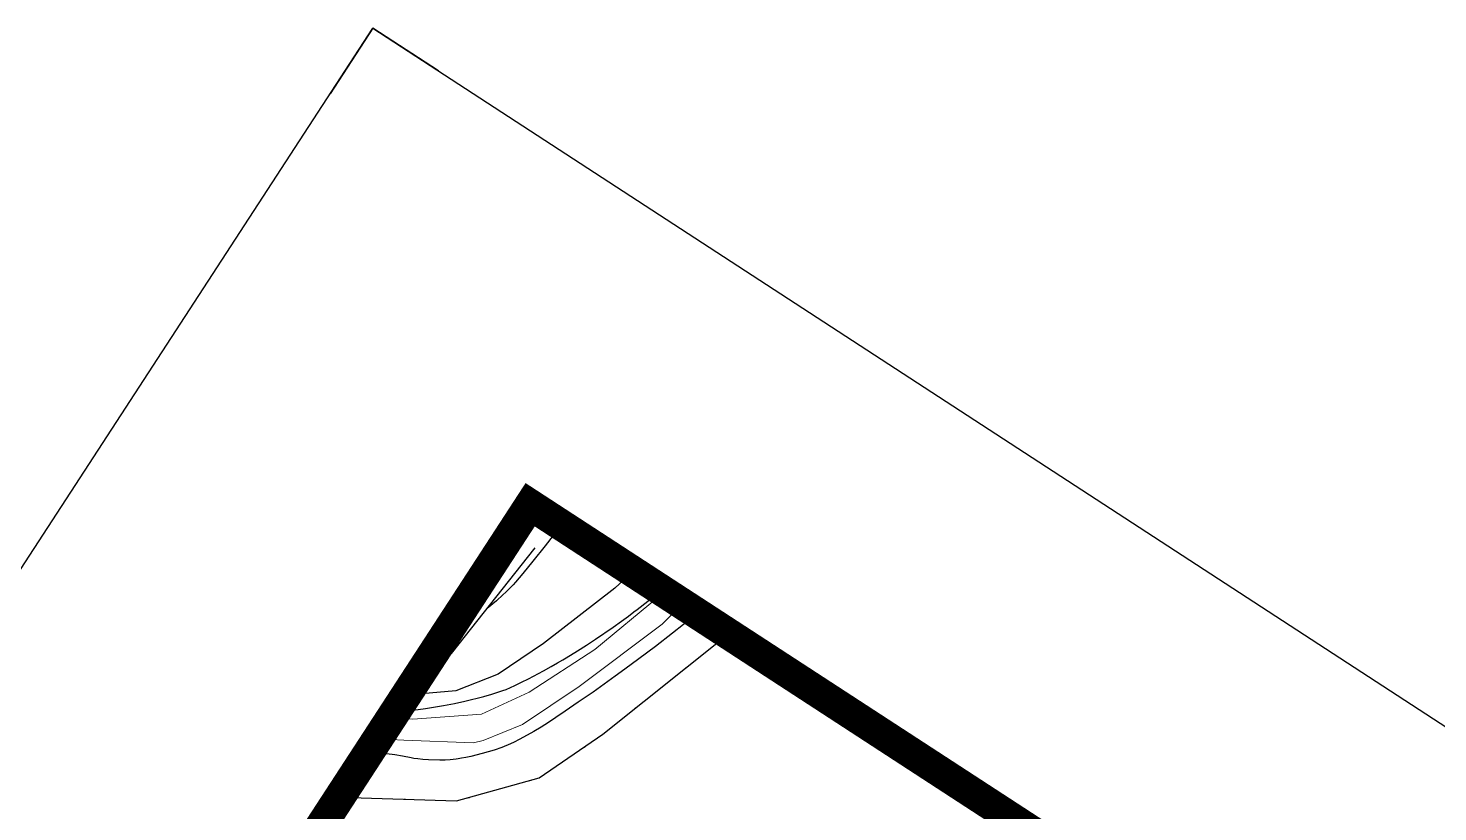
# Model space of a CAD drawing. Header units: millimetres. Extents: x 156921 to 159642, y 477538 to 479586.
# Drawn here: x 157223 to 157312.9, y 479535.8 to 479585.8 of the extents above; entities that cross this region are included whole.
import ezdxf
from ezdxf.enums import TextEntityAlignment as Align

# ---------------------------------------------------------------- set-up
doc = ezdxf.new("R2010")
doc.units = ezdxf.units.MM
doc.header["$MEASUREMENT"] = 0
doc.linetypes.add('AM4', pattern=[4, 0, -4])
doc.layers.add('99_가이드라인', color=83, linetype='Continuous', plot=False)
for name, color, linetype, transparency in [('B0014112', 156, 'Continuous', 0.6), ('D0025111', 66, 'AM4', 0.6), ('F0017111', 94, 'Continuous', 0.6)]:
    doc.layers.add(name, color=color, linetype=linetype, transparency=transparency)
for name, color, linetype in [('CX-BORD-LIN1', 4, 'Continuous'), ('CX-BORD-LIN2', 3, 'Continuous'), ('CX-BORD-TEX3', 6, 'Continuous'), ('CX-MISC', 2, 'Continuous')]:
    doc.layers.add(name, color=color, linetype=linetype)
doc.layers.add('E0010001', color=146, linetype='Continuous', lineweight=0, transparency=0.6)
doc.styles.add('TB_TEXT', font='BAREUNDOTUMPRO1.TTF')
doc.styles.add('TB_WBTXT', font='BareunDotumPro3.ttf')

# ---------------------------------------------------------------- blocks, each defined once
blk = doc.blocks.new('한맥도곽')
at = {"layer": '99_가이드라인'}
blk.add_lwpolyline([(0, 594), (841, 594), (841, 0), (0, 0)], close=True, dxfattribs=at)
at = {"layer": 'CX-BORD-LIN1', "const_width": 2}
blk.add_lwpolyline([(821, 20), (25, 20), (25, 574), (821, 574)], close=True, dxfattribs=at)
at = {"layer": 'CX-MISC'}
blk.add_lwpolyline([(4.998, 594), (0, 594), (0, 589.002)], dxfattribs=at)
at = {"layer": 'CX-BORD-LIN1', "style": 'TB_TEXT'}
for tag, height, p in [('TR_RNUM5', 3, (310.105, 52.637)), ('TR_RDAT5', 3.5, (342.5, 53)), ('TR_DGN5', 3.5, (476.118, 53)), ('TR_CHK5', 3.5, (506.118, 53)), ('TR_APP5', 3.5, (536.118, 53)), ('TR_RDAT4', 3.5, (342.5, 47)), ('TR_DGN4', 3.5, (476.118, 47)), ('TR_CHK4', 3.5, (506.118, 47)), ('TR_APP4', 3.5, (536.118, 47)), ('TR_RNUM4', 3, (310.105, 46.637)), ('TR_RDAT3', 3.5, (342.5, 41)), ('TR_DGN3', 3.5, (476.118, 41)), ('TR_CHK3', 3.5, (506.118, 41)), ('TR_APP3', 3.5, (536.118, 41)), ('TR_RNUM3', 3, (310.105, 40.637)), ('TR_RNUM2', 3, (310.105, 34.637)), ('TR_RDAT2', 3.5, (342.5, 35)), ('TR_DGN2', 3.5, (476.118, 35)), ('TR_CHK2', 3.5, (506.118, 35)), ('TR_APP2', 3.5, (536.118, 35)), ('TR_RDAT1', 3.5, (342.5, 29)), ('TR_DGN1', 3.5, (476.118, 29)), ('TR_CHK1', 3.5, (506.118, 29)), ('TR_APP1', 3.5, (536.118, 29)), ('TR_RNUM1', 3, (310.105, 28.637))]:
    blk.add_attdef(tag, text='', height=height, dxfattribs=at).set_placement(p, align=Align.MIDDLE_CENTER)
for tag, p in [('TR_RCON5', (367.303, 53)), ('TR_RCON4', (367.303, 47)), ('TR_RCON3', (367.303, 41)), ('TR_RCON2', (367.303, 35)), ('TR_RCON1', (367.303, 29))]:
    blk.add_attdef(tag, text='', height=3.5, dxfattribs=at).set_placement(p, align=Align.MIDDLE_LEFT)
at = {"layer": 'CX-BORD-LIN2', "style": 'TB_TEXT'}
for tag, p in [('TD_VERSION', (825.5, 68.015)), ('적용표준버전', (825.5, 35))]:
    blk.add_attdef(tag, text='', height=3, rotation=90, dxfattribs=at).set_placement(p, align=Align.MIDDLE_CENTER)
at = {"layer": 'CX-BORD-TEX3', "style": 'TB_TEXT'}
for tag, height, p in [('노선이정', 4.5, (170.034, 51.456)), ('설계공구', 4.5, (568, 51.361)), ('도 면 명', 4.5, (696, 43.192)), ('설 계 사', 4.5, (170, 42.588)), ('시공공구', 4.5, (568, 42.687)), ('시 공 사', 4.5, (170, 33.593)), ('도면축척', 4.5, (568.291, 33.513)), ('건설분야', 4.5, (170, 25.125)), ('건설단계', 4.5, (240, 25.125)), ('도면번호', 4.5, (568.291, 24.791)), ('편철번호', 4.5, (696, 25.002)), ('개정번호', 3, (310.082, 23.662)), ('날짜', 3, (342.5, 23.662)), ('내   용', 3, (420.5, 23.662)), ('작성자', 3, (478, 23.662)), ('검토자', 3, (508, 23.662)), ('확인자', 3, (538, 23.662))]:
    blk.add_attdef(tag, text='', height=height, dxfattribs=at).set_placement(p, align=Align.MIDDLE)
at = {"layer": 'CX-BORD-TEX3'}
for tag, height, style, p in [('TD_LNDST', 4.5, 'TB_TEXT', (240, 51.5)), ('TD_DSECT', 4.5, 'TB_TEXT', (600.5, 51.5)), ('TD_DDIST', 4.5, 'TB_TEXT', (649.5, 51.5)), ('TD_DNAME_TOP', 4.5, 'TB_TEXT', (766, 50.118)), ('TD_CSECT', 4.5, 'TB_TEXT', (600.5, 42.5)), ('TD_CDIST', 4.5, 'TB_TEXT', (649.5, 42.5)), ('TD_DNAME_MAIN', 6, 'TB_WBTXT', (766, 41.473)), ('TD_SCAL', 4.5, 'TB_TEXT', (632, 33.748)), ('TD_CCOMP', 4.5, 'TB_TEXT', (240, 33.593)), ('TD_DNAME_BOT', 4, 'TB_TEXT', (766, 33.174)), ('TD_FIELD', 4.5, 'TB_TEXT', (205, 25.125)), ('TD_CSTEP', 4.5, 'TB_TEXT', (275.744, 25.125)), ('TD_DWGCODE', 4.5, 'TB_TEXT', (632, 24.791)), ('TD_DWGNO', 4.5, 'TB_TEXT', (766, 25.002))]:
    blk.add_attdef(tag, text='', height=height, dxfattribs=dict(at, style=style)).set_placement(p, align=Align.MIDDLE_CENTER)
at = {"layer": 'CX-BORD-TEX3', "style": 'TB_TEXT'}
for tag, height, width, p in [('TD_DCOMP', 4.5, 0.85, (240, 42.588)), ('TD_CNAME', 5, 0.8, (90, 27.596))]:
    blk.add_attdef(tag, text='', height=height, dxfattribs=dict(at, width=width)).set_placement(p, align=Align.MIDDLE_CENTER)

msp = doc.modelspace()

# ---------------------------------------------------------------- linework, layer by layer
at = {"layer": 'B0014112', "transparency": 33554521, "flags": 128}
msp.add_lwpolyline([(157249.184, 479546.47), (157249.952, 479545.877), (157255.303, 479552.607)], dxfattribs=at)
msp.add_lwpolyline([(157249.184, 479546.47), (157249.952, 479545.877), (157255.303, 479552.607)], dxfattribs=at)
at = {"layer": 'D0025111', "linetype": 'Continuous', "transparency": 33554521, "flags": 128}
msp.add_lwpolyline([(157242.829, 479536.712), (157250.28, 479536.465), (157255.556, 479537.94), (157259.607, 479540.717), (157267.62, 479547.124)], dxfattribs=at)
at = {"layer": 'D0025111', "transparency": 33554521, "flags": 128}
msp.add_lwpolyline([(157242.829, 479536.712), (157250.28, 479536.465), (157255.556, 479537.94), (157259.607, 479540.717), (157267.62, 479547.124)], dxfattribs=at)
at = {"layer": 'E0010001', "transparency": 33554521, "flags": 128}
for points in [[(157246.076, 479541.698), (157247.484, 479541.688), (157251.876, 479541.996), (157254.916, 479543.408), (157259.104, 479546.133), (157263.169, 479549.494), (157263.496, 479549.809)], [(157246.076, 479541.698), (157247.484, 479541.688), (157251.876, 479541.996), (157254.916, 479543.408), (157259.104, 479546.133), (157263.169, 479549.494), (157263.496, 479549.809)], [(157264.692, 479549.031), (157263.385, 479547.744), (157258.106, 479543.765), (157254.484, 479541.333), (157251.972, 479540.33), (157251.368, 479540.172), (157246.925, 479540.351), (157245.251, 479540.431)], [(157264.692, 479549.031), (157263.385, 479547.744), (157258.106, 479543.765), (157254.484, 479541.333), (157251.972, 479540.33), (157251.368, 479540.172), (157246.925, 479540.351), (157245.251, 479540.431)]]:
    msp.add_lwpolyline(points, dxfattribs=at)
at = {"layer": 'F0017111', "transparency": 33554521, "flags": 128}
for points in [[(157256.953, 479554.07), (157256.818, 479553.886), (157256.594, 479553.59), (157256.45, 479553.402), (157255.926, 479552.74), (157255.152, 479551.771), (157254.507, 479550.983), (157254.03, 479550.419), (157253.88, 479550.246), (157253.803, 479550.161), (157253.599, 479549.951), (157253.428, 479549.78), (157253.241, 479549.603), (157252.816, 479549.227), (157252.224, 479548.735)], [(157256.953, 479554.07), (157256.818, 479553.886), (157256.594, 479553.59), (157256.45, 479553.402), (157255.926, 479552.74), (157255.152, 479551.771), (157254.507, 479550.983), (157254.03, 479550.419), (157253.88, 479550.246), (157253.803, 479550.161), (157253.599, 479549.951), (157253.428, 479549.78), (157253.241, 479549.603), (157252.816, 479549.227), (157252.224, 479548.735)], [(157261.52, 479551.096), (157260.378, 479550.031), (157255.83, 479546.51), (157252.938, 479544.549), (157250.222, 479543.486), (157247.065, 479543.216)], [(157261.52, 479551.096), (157260.378, 479550.031), (157255.83, 479546.51), (157252.938, 479544.549), (157250.222, 479543.486), (157247.065, 479543.216)], [(157246.375, 479542.157), (157246.546, 479542.169), (157247.239, 479542.235), (157247.836, 479542.301), (157248.293, 479542.357), (157248.563, 479542.398), (157249.453, 479542.558), (157250.147, 479542.689), (157250.805, 479542.829), (157252.011, 479543.133), (157252.533, 479543.284), (157252.967, 479543.42), (157253.285, 479543.528), (157253.384, 479543.563), (157253.435, 479543.583), (157253.988, 479543.835), (157254.419, 479544.037), (157254.87, 479544.26), (157255.831, 479544.77), (157256.305, 479545.034), (157256.726, 479545.275), (157257.059, 479545.469), (157257.266, 479545.594), (157257.99, 479546.045), (157258.566, 479546.411), (157259.138, 479546.785), (157260.268, 479547.56), (157260.791, 479547.933), (157261.243, 479548.261), (157261.588, 479548.518), (157261.794, 479548.675), (157262.471, 479549.213), (157263.341, 479549.91)], [(157265.609, 479548.433), (157265.272, 479548.147), (157264.956, 479547.885), (157264.758, 479547.725), (157264.058, 479547.178), (157262.96, 479546.327), (157261.907, 479545.527), (157261.016, 479544.863), (157260.405, 479544.417), (157259.934, 479544.081), (157258.991, 479543.414), (157258.045, 479542.757), (157257.214, 479542.189), (157256.62, 479541.79), (157256.143, 479541.474), (157255.671, 479541.171), (157255.211, 479540.891), (157254.322, 479540.403), (157253.919, 479540.203), (157253.575, 479540.042), (157253.315, 479539.928), (157253.163, 479539.87), (157252.675, 479539.714), (157252.29, 479539.596), (157251.915, 479539.489), (157251.193, 479539.31), (157250.866, 479539.241), (157250.588, 479539.186), (157250.378, 479539.149), (157250.256, 479539.132), (157249.865, 479539.093), (157249.544, 479539.07), (157249.207, 479539.061), (157248.481, 479539.086), (157248.121, 479539.115), (157247.8, 479539.148), (157247.547, 479539.18), (157247.388, 479539.205), (157246.83, 479539.311), (157246.351, 479539.396), (157245.808, 479539.48), (157244.723, 479539.621)]]:
    msp.add_lwpolyline(points, dxfattribs=at)

# ---------------------------------------------------------------- block references
at = {"rotation": 326.9270375787892}
msp.add_blockref('한맥도곽', (156920.788, 479088.004), dxfattribs=at)

doc.saveas('drawing.dxf')
